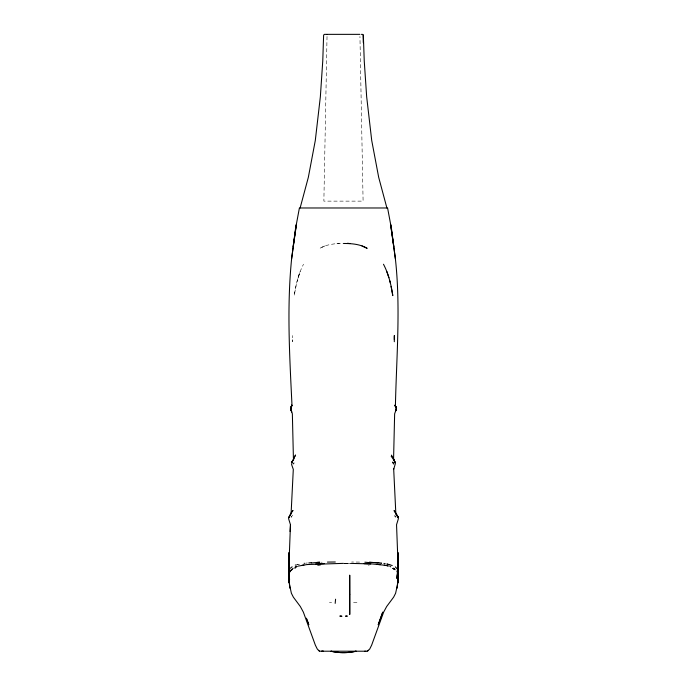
<?xml version="1.0" encoding="UTF-8"?>
<svg xmlns="http://www.w3.org/2000/svg" width="687" height="687" viewBox="0 0 687 687"><rect width="100%" height="100%" fill="white"/><g stroke="black" fill="none" stroke-linecap="round" stroke-linejoin="round"><path stroke-width="0.52" stroke-dasharray="3.44 2.58" d="M327.029 36.488L323.869 201.128L363.097 201.128L359.945 36.488M299.661 272.705L296.483 283.499L294.208 295.608C295.882 284.787 298.381 273.984 303.517 264.229M298.115 277.72L300.176 271.563M298.141 564.276L297.213 564.723L300.193 564.027M324.968 245.955L319.833 248.342C325.698 244.658 332.783 244.065 339.515 243.267M305.492 563.228L307.338 562.945M353.547 602.671L357.712 602.216M321.344 562.215L322.134 562.198M336.931 243.576L343.5 243.49M344.513 563.417L350.576 563.443L344.513 563.434L350.069 563.426M344.453 563.374L350.877 563.409M359.567 562.086L351.692 562M368.438 565.203L369.151 565.238M329.425 602.241L331.598 602.405M292.688 339.576L292.696 341.722L292.662 335.539M292.602 515.181L291.108 517.268L292.602 515.181"/><path stroke-width="1.03" d="M293.409 458.375L292.361 413.84L290.799 409.358L291.984 405.193L291.099 407.211L291.503 406.3M394.312 339.576L394.338 335.539L394.304 341.722M396.124 409.684L395.97 410.302L396.184 408.293L395.016 405.193L395.506 406.326M290.816 408.293L290.807 409.091L290.816 408.413M396.828 571.034L398.254 573.8L397.962 582.49L395.609 593.259L393.634 597.158L386.695 606.475L383.629 612.151L371.658 645.119L369.683 649.095L367.116 651.207M288.935 562.309L289.184 552.674L288.677 571.945L288.875 564.448M288.832 563.486L288.677 571.953L289.107 553.044M289.184 552.674L288.669 572.151L290.464 524.705L288.549 518.548L291.434 512.605M397.962 582.49L398.254 573.8M398.323 574.916L397.103 588.209M290.094 531.566L290.464 524.705M395.789 512.665L393.703 469.358L395.42 463.373L393.402 459.131L395.154 462.274L393.574 459.38L394.098 460.307M393.703 469.341L393.737 468.671M291.632 258.647C286.762 307.063 289.605 355.754 291.932 404.222L291.099 407.202L291.451 406.421M397.223 574.804L396.897 578.497L397.447 571.816L398.297 574.117M335.179 603.375L335.574 599.193M288.72 571.67L288.78 571.052M293.143 246.539L296.389 224.486L291.632 258.63L295.47 229.054L299.403 207.981L387.588 207.981L391.53 229.054L395.368 258.63L390.611 224.486L393.797 246.521M290.472 570.742L288.703 574.117L289.665 571.61L292.173 569.377L291.099 570.227M393.436 459.165L394.063 460.221L393.101 458.504L394.149 460.556L393.591 458.375L394.639 413.84L396.201 409.358M300.125 207.981L308.343 177.315L315.299 140.474L320.357 96.712L322.77 60.834L323.62 35.097L324.384 34.359L326.772 34.35M288.806 573.516L289.038 582.49L291.391 593.259L293.366 597.158L300.305 606.475L303.371 612.151L315.342 645.119L317.317 649.095L319.558 651.182M291.597 406.077L291.915 405.158L291.735 405.777M291.64 512.313L288.763 517.44L290.781 514.237M292.13 461.733L292.37 461.2L291.589 464.498L293.297 469.358L291.099 513.567L291.898 512.03M291.099 407.211L291.391 406.567M395.703 410.92L395.944 410.465M292.722 460.573L291.846 462.274L292.842 460.505M293.109 460.007C290.249 464.807 296.303 454.742 293.255 459.68M289.888 515.585L290.378 514.967M290.507 568.097L292.104 566.818M288.944 570.339L289.897 568.784M293.263 463.871L293.959 463.021M291.915 569.351L293.143 568.295M294.869 568.286L295.436 567.9M368.189 650.752L368.636 650.469M295.075 567.273L296.836 566.603M295.307 565.092L296.501 564.929M295.204 567.179L297.076 566.492M298.175 566.105L306.763 564.602M301.928 565.341L303.955 564.989M320.417 564.886L317.849 565.238M308.832 562.893L311.22 562.722M316.81 562.413L319.798 562.258L311.22 562.988M307.355 564.585L309.365 564.388M364.754 651.207L367.193 651.182M307.518 564.525L343.5 563.366M335.308 562L327.433 562.086M315.711 563.95L324.376 563.615M341.482 616.145L339.833 616.102L341.954 616.239M327.064 34.35L359.902 34.35M361.379 34.35L362.788 34.419L363.346 35.243L364.239 60.834L366.66 96.712L371.719 140.474L378.683 177.315L386.901 207.981M322.246 651.207L319.807 651.182M321.894 651.207L365.45 651.207M321.739 651.207L322.916 651.207M323.07 651.207L323.534 651.207M351.151 563.409L372.174 563.924L384.737 565.246M343.5 243.49C351.564 243.447 360.117 244.125 367.167 248.342L362.032 245.955M378.236 562.816L375.059 562.601L379.344 562.997M364.866 562.198L369.22 562.61M364.041 563.658L370.765 563.907M389.787 564.723L386.807 564.027L392.243 565.521M376.88 564.319L380.366 564.645M347.485 243.267L350.069 243.576M379.662 562.945L381.508 563.228L381.096 563.074M304.126 563.263L304.573 563.349M384.222 565.169L385.012 565.324M385.313 565.324L387.76 565.83M383.904 563.392L385.252 563.752M386.97 565.659L388.43 566.045M389.855 566.432L390.783 566.818M395.343 566.878L397.241 568.956M318.364 650.469L318.811 650.752M394.664 568.913L393.634 568.14M395.137 569.703L394.553 569.214M396.107 514.065L398.451 518.548L396.545 524.722L398.331 572.151L398.108 563.95M394.759 515.782L395.695 516.959M395.36 512.313L394.046 510.596L398.237 517.44L397.807 516.435M391.186 456.262L392.44 457.963M397.61 516.229L397.893 516.607L395.575 512.614M393.162 458.779L394.63 461.2M391.41 455.112L392.801 457.43M395.497 406.378L395.901 407.202L395.016 405.193L396.081 407.777M291.279 410.895L291.03 410.302L291.571 411.461M395.995 513.773L396.485 514.812M391.058 286.359L392.792 295.608C391.169 284.787 388.602 273.984 383.483 264.229M395.884 407.168L395.265 405.785L395.901 407.211L395.549 406.421M291.863 412.02L291.743 411.736M395.368 258.647C400.787 307.381 396.425 358.082 395.403 406.086M395.154 405.347L395.403 406.086M307.037 619.914L308.789 624.801L306.436 618.171M386.824 271.563L388.885 277.72M398.013 570.382L398.28 571.67M389.795 280.811L390.517 283.499M290.799 409.358L291.056 410.465M289.897 588.209L288.669 574.28L289.038 582.49L288.669 574.787M288.669 574.315L289.038 582.49M397.816 552.674L398.323 571.953L397.816 552.674L398.065 562.318M396.201 409.048L396.184 408.293M397.893 553.044L398.323 571.945M349.76 594.281L349.743 614.487L349.717 575.131L349.76 594.281M380.564 618.171L378.211 624.801L382.771 612.091L380.564 618.171M289.665 571.653L289.167 572.503L289.545 579.605L289.175 572.494L289.665 571.653M295.522 455.155L294.199 457.422L295.522 455.155M292.902 510.621L292.25 511.463L292.902 510.621M356.081 651.207C347.837 653.122 339.163 653.139 330.919 651.207C339.163 653.131 347.837 653.122 356.081 651.207M347.15 616.102L345.518 616.145L347.167 616.102M370.482 562.37L369.22 562.327L374.741 562.584L370.482 562.37M394.132 569.145L392.912 568.415L394.132 569.145M393.737 463.871L392.646 462.231L393.737 463.871M363.397 42.637L363.329 35.243L363.397 42.637"/></g></svg>
